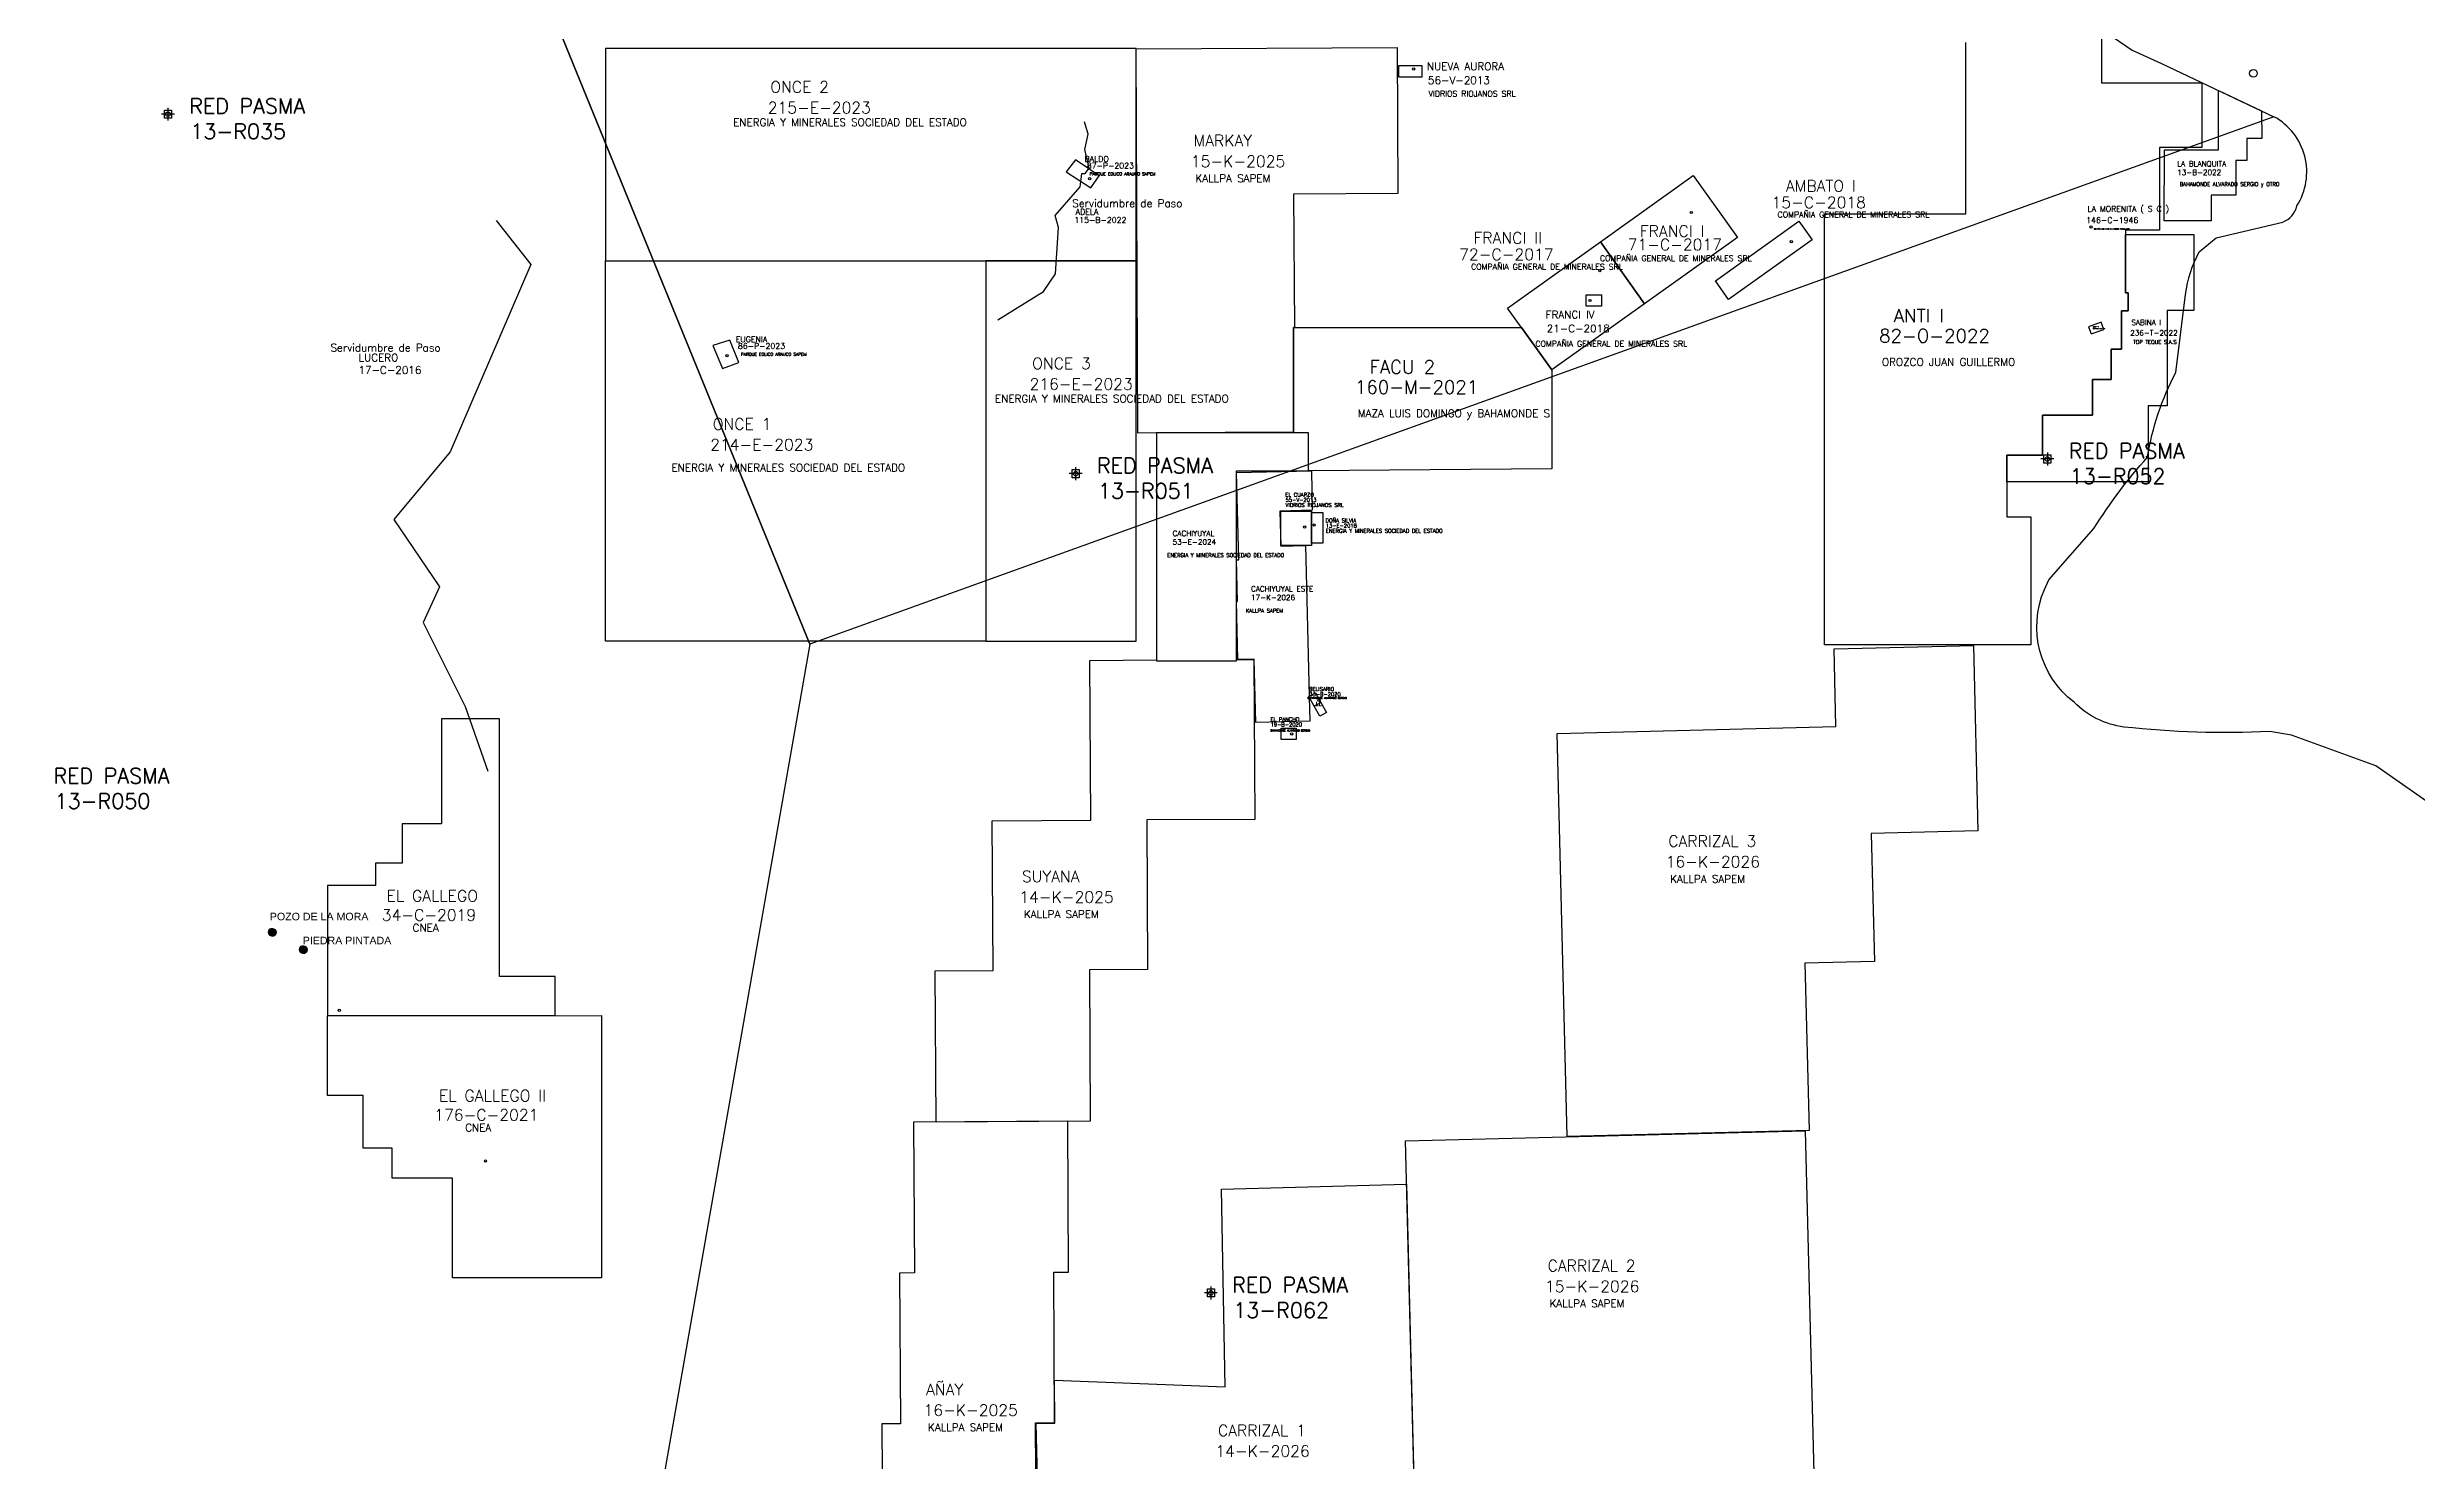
# Model space of a CAD drawing. Header units: metres. Extents: x -4406421 to 6012633, y 6449185 to 13337258.
# Drawn here: x 3408246 to 3470564, y 6787260 to 6824422 of the extents above; entities that cross this region are included whole.
import ezdxf

# ---------------------------------------------------------------- set-up
doc = ezdxf.new("R2010")
doc.units = ezdxf.units.M
doc.header["$LTSCALE"] = 20
doc.header["$MEASUREMENT"] = 0
for name, color, linetype in [('BLOQUE-PASMA', 40, 'CONTINUOUS'), ('CAMINOS', 7, 'CONTINUOUS'), ('CANTERAS', 6, 'CONTINUOUS'), ('CATEOS', 7, 'CONTINUOUS'), ('LIMDEP', 9, 'CONTINUOUS'), ('MANIFEST', 1, 'CONTINUOUS'), ('MANIFEST-TEMP', 3, 'CONTINUOUS'), ('MINAPASMA', 40, 'CONTINUOUS'), ('MINAS', 76, 'CONTINUOUS'), ('P.A.S.M.A puntos', 241, 'CONTINUOUS'), ('PASMA NOMBRE', 40, 'CONTINUOUS'), ('SERVIDUMBRE', 44, 'CONTINUOUS'), ('ZONAS', 5, 'CONTINUOUS')]:
    doc.layers.add(name, color=color, linetype=linetype)
doc.layers.add('TITULARES', color=7, linetype='CONTINUOUS', true_color=0x04fbc6)
doc.styles.add('ROMANS', font='romans.shx', dxfattribs={"oblique": 1.17516e-08, "height": 3})
pattern_1 = [(45, (0, 0), (-0.0883883476483, 0.0883883476483), [])]

msp = doc.modelspace()

# ---------------------------------------------------------------- hatches: boundary and pattern name
at = {"layer": 'ZONAS', "ltscale": 100}
h = msp.add_hatch(dxfattribs=at)
h.set_pattern_fill('ANSI31', color=256, style=0)
h.set_pattern_definition(pattern_1)
h.paths.add_polyline_path([(3414260, 6801152, 1), (3414060, 6801152, 1)])
h = msp.add_hatch(dxfattribs=at)
h.set_pattern_fill('ANSI31', color=256, style=0)
h.set_pattern_definition(pattern_1)
h.paths.add_polyline_path([(3415076, 6800696, 1), (3414876, 6800696, 1)])

# ---------------------------------------------------------------- linework, layer by layer
at = {"layer": 'CAMINOS', "linetype": 'Continuous'}
msp.add_circle((3466270, 6823740), 100, dxfattribs=at)
at = {"layer": 'CANTERAS', "ltscale": 100}
for points in [[(3435290, 6821467), (3435040, 6821150), (3435689, 6820726), (3435907, 6821043)], [(3425753, 6816580), (3426006, 6815974), (3426437, 6816136), (3426195, 6816726)]]:
    msp.add_lwpolyline(points, close=True, dxfattribs=at)
for centre in [(3435661, 6820973), (3426124, 6816319)]:
    msp.add_circle(centre, 30, dxfattribs=at)
at = {"layer": 'CATEOS', "color": 0, "ltscale": 100}
for points in [[(3436887, 6824385), (3443749, 6824421), (3443767, 6820577), (3441027, 6820563), (3441045, 6817057), (3441027, 6817057), (3441027, 6814302), (3437420, 6814290), (3437420, 6814283), (3436930, 6814281)], [(3462904, 6819500), (3464700, 6819500), (3464700, 6817500), (3464000, 6817500), (3464000, 6815000), (3463500, 6815000), (3463500, 6813000), (3459790, 6813000), (3459790, 6813695), (3460720, 6813695), (3460720, 6814749), (3462037, 6814749), (3462037, 6815689), (3462527, 6815689), (3462527, 6816489), (3462798, 6816489), (3462798, 6817491), (3462973, 6817491), (3462973, 6817969), (3462904, 6817969)], [(3436887, 6818807), (3432927, 6818807), (3432927, 6808807), (3436887, 6808807)], [(3439524, 6813243), (3441492, 6813290), (3441518, 6812251), (3440666, 6812229), (3440689, 6811304), (3441337, 6811320), (3441437, 6807359), (3441428, 6807354), (3441438, 6807337), (3441453, 6806708), (3440035, 6806672), (3439992, 6808336), (3439559, 6808325), (3439521, 6809851), (3439549, 6809851), (3439521, 6810943), (3439582, 6810944)], [(3435670, 6808304), (3437420, 6808313), (3437420, 6808290), (3439520, 6808290), (3439520, 6808324), (3439982, 6808327), (3440003, 6804121), (3437163, 6804106), (3437184, 6800173), (3435656, 6800165), (3435678, 6796185), (3431622, 6796162), (3431598, 6800141), (3433124, 6800150), (3433101, 6804084), (3435694, 6804098)]]:
    msp.add_lwpolyline(points, close=True, dxfattribs=at)
msp.add_lwpolyline([(3462279, 6824903), (3462279, 6823492), (3464916, 6823492), (3464916, 6821791), (3463802, 6821791), (3463802, 6819615), (3462904, 6819615), (3462904, 6817969), (3462973, 6817969), (3462973, 6817491), (3462798, 6817491), (3462798, 6816489), (3462527, 6816489), (3462527, 6815689), (3462037, 6815689), (3462037, 6814749), (3460720, 6814749), (3460720, 6813695), (3459790, 6813695), (3459790, 6812082), (3460421, 6812082), (3460421, 6808714), (3454988, 6808714), (3454988, 6820045), (3458704, 6820045), (3458704, 6824547)], dxfattribs=at)
at = {"layer": 'CATEOS', "ltscale": 100}
for points in [[(3422927, 6818807), (3436887, 6818807), (3436887, 6824393), (3422927, 6824393)], [(3466484, 6822751), (3466489, 6822030), (3466100, 6822030), (3466100, 6821444), (3465806, 6821444), (3465806, 6820533), (3465159, 6820533), (3465161, 6819860), (3463925, 6819865), (3463929, 6821727), (3465349, 6821732), (3465355, 6823286)], [(3422927, 6818807), (3432927, 6818807), (3432927, 6808807), (3422927, 6808807)], [(3441027, 6817057), (3447016, 6817057), (3447814, 6815939), (3447814, 6813338), (3441420, 6813290), (3441420, 6814290), (3441027, 6814290)], [(3459027, 6803824), (3456216, 6803753), (3456301, 6800384), (3454472, 6800337), (3454584, 6795942), (3448222, 6795780), (3447954, 6806381), (3455287, 6806566), (3455241, 6808610), (3458909, 6808697)], [(3429640, 6780304), (3433695, 6780328), (3433672, 6784275), (3434263, 6784279), (3434241, 6788249), (3434739, 6788252), (3434717, 6792216), (3435106, 6792218), (3435083, 6796182), (3431032, 6796158), (3431055, 6792194), (3430662, 6792192), (3430686, 6788228), (3430194, 6788225), (3430218, 6784255), (3429609, 6784251)], [(3443965, 6795668), (3454477, 6795934), (3454715, 6786583), (3444335, 6786318), (3444333, 6786327), (3444233, 6786327), (3444236, 6786316), (3444203, 6786315)], [(3434251, 6788234), (3434748, 6788248), (3434734, 6789375), (3439223, 6789204), (3439126, 6794396), (3443994, 6794527), (3444273, 6783191), (3439223, 6783060), (3439284, 6780705), (3435560, 6780607), (3435556, 6780727), (3434871, 6780710), (3434861, 6781091), (3434432, 6781080)]]:
    msp.add_lwpolyline(points, close=True, dxfattribs=at)
at = {"layer": 'CATEOS', "linetype": 'Continuous'}
msp.add_lwpolyline([(3439520, 6813290), (3441420, 6813290), (3441420, 6814290), (3437420, 6814290), (3437420, 6808290), (3439520, 6808290)], close=True, dxfattribs=at)
at = {"layer": 'LIMDEP', "linetype": 'Continuous'}
for points in [[(3418179, 6833533), (3428297, 6808727), (3424468, 6786901, -0.061242), (3422987, 6785516, 0.126498), (3422118, 6784402), (3421215, 6781215), (3420851, 6780348), (3420539, 6778960, -0.033187), (3419016, 6775491, -0.145941), (3416155, 6772887), (3415252, 6774067), (3414899, 6774375), (3411301, 6776664), (3410165, 6777509, -0.051918), (3408396, 6779723, -0.085076), (3407677, 6781967), (3407611, 6782909), (3406209, 6791178), (3398192, 6795333), (3388528, 6808878), (3395572, 6823299), (3395897, 6830618)], [(3471182, 6804347), (3469492, 6805529), (3467275, 6806332), (3466700, 6806430, -0.038728), (3462865, 6806551, -0.16763), (3461556, 6807201, -0.342584), (3460775, 6810169), (3460891, 6810424), (3462077, 6811769, -0.044136), (3463487, 6813646, -0.082929), (3464232, 6815876), (3464489, 6817928, -0.095607), (3464847, 6819048), (3465295, 6819415), (3467042, 6819830, 0.261324), (3467412, 6820253, 0.436535), (3466809, 6822600), (3428297, 6808727), (3424468, 6786901, -0.061242)]]:
    msp.add_lwpolyline(points, format="xyb", dxfattribs=at)
msp.add_lwpolyline([(3460193, 6826337), (3463082, 6824351), (3463855, 6823999), (3466809, 6822600), (3428297, 6808727), (3418179, 6833533)], dxfattribs=at)
at = {"layer": 'MANIFEST', "ltscale": 100}
for points in [[(3444396, 6823943), (3444396, 6823643), (3443796, 6823643), (3443796, 6823943)], [(3449094, 6819310), (3451536, 6821053), (3452698, 6819425), (3450256, 6817682)], [(3452119, 6818284), (3454316, 6819852), (3454665, 6819364), (3452467, 6817795)], [(3446652, 6817567), (3449094, 6819310), (3450256, 6817682), (3447814, 6815939)], [(3448724, 6817917), (3449124, 6817917), (3449124, 6817617), (3448724, 6817617)], [(3421600, 6798963), (3421600, 6799991), (3420138, 6799991), (3420138, 6806764), (3418610, 6806764), (3418610, 6804001), (3417581, 6804001), (3417581, 6802972), (3416876, 6802972), (3416876, 6802385), (3415612, 6802385), (3415612, 6798963)], [(3440695, 6806522), (3441097, 6806522), (3441097, 6806222), (3440697, 6806222)], [(3415612, 6798960), (3422820, 6798963), (3422820, 6792067), (3418904, 6792067), (3418904, 6794683), (3417316, 6794683), (3417316, 6795477), (3416552, 6795477), (3416552, 6796858), (3415612, 6796858)]]:
    msp.add_lwpolyline(points, close=True, dxfattribs=at)
at = {"layer": 'MANIFEST', "color": 1, "ltscale": 100}
for points in [[(3440692, 6812224), (3441492, 6812224), (3441492, 6811324), (3440692, 6811324)], [(3441492, 6811388), (3441492, 6812188), (3441792, 6812188), (3441792, 6811388)]]:
    msp.add_lwpolyline(points, close=True, dxfattribs=at)
at = {"layer": 'MANIFEST', "ltscale": 100}
for centre in [(3444185, 6823852), (3451485, 6820081), (3454114, 6819310), (3449080, 6818552), (3448824, 6817767), (3440978, 6806369), (3415925, 6799103), (3419770, 6795140)]:
    msp.add_circle(centre, 30, dxfattribs=at)
at = {"layer": 'MANIFEST', "color": 1, "ltscale": 100}
msp.add_circle((3441320, 6811807), 30, dxfattribs=at)
at = {"layer": 'MANIFEST-TEMP', "color": 1, "ltscale": 100}
msp.add_circle((3441566, 6811865), 30, dxfattribs=at)
at = {"layer": 'MINAPASMA', "linetype": 'Continuous'}
msp.add_lwpolyline([(3462005, 6816886), (3462339, 6817008), (3462270, 6817196), (3461936, 6817074)], close=True, dxfattribs=at)
at = {"layer": 'MINAS', "ltscale": 100}
for points in [[(3441742, 6807199), (3441569, 6807102), (3441428, 6807354), (3441601, 6807451)], [(3441742, 6807199), (3441890, 6806935), (3441717, 6806838), (3441569, 6807102)]]:
    msp.add_lwpolyline(points, close=True, dxfattribs=at)
for centre in [(3462000, 6819700), (3441690, 6807255)]:
    msp.add_circle(centre, 30, dxfattribs=at)
at = {"layer": 'P.A.S.M.A puntos', "ltscale": 100}
for p, q in [((3411586, 6822667), (3411248, 6822667)), ((3411586, 6822667), (3411248, 6822667)), ((3411417, 6822835), (3411417, 6822498)), ((3411417, 6822835), (3411417, 6822498)), ((3435461, 6813213), (3435124, 6813213)), ((3435461, 6813213), (3435124, 6813213)), ((3435293, 6813382), (3435293, 6813044)), ((3435293, 6813382), (3435293, 6813044)), ((3461021, 6813599), (3460684, 6813599)), ((3461021, 6813599), (3460684, 6813599)), ((3460852, 6813768), (3460852, 6813431)), ((3460852, 6813768), (3460852, 6813431)), ((3439018, 6791668), (3438681, 6791668)), ((3439018, 6791668), (3438681, 6791668)), ((3438849, 6791836), (3438849, 6791499)), ((3438849, 6791836), (3438849, 6791499))]:
    msp.add_line(p, q, dxfattribs=at)
for points in [[(3411324, 6822773), (3411510, 6822773), (3411510, 6822561), (3411324, 6822561)], [(3411324, 6822773), (3411510, 6822773), (3411510, 6822561), (3411324, 6822561)], [(3435200, 6813319), (3435385, 6813319), (3435385, 6813107), (3435200, 6813107)], [(3435200, 6813319), (3435385, 6813319), (3435385, 6813107), (3435200, 6813107)], [(3460760, 6813705), (3460945, 6813705), (3460945, 6813493), (3460760, 6813493)], [(3460760, 6813705), (3460945, 6813705), (3460945, 6813493), (3460760, 6813493)], [(3438757, 6791774), (3438942, 6791774), (3438942, 6791562), (3438757, 6791562)], [(3438757, 6791774), (3438942, 6791774), (3438942, 6791562), (3438757, 6791562)]]:
    msp.add_lwpolyline(points, close=True, dxfattribs=at)
for centre in [(3411417, 6822667), (3411417, 6822667), (3435293, 6813213), (3435293, 6813213), (3460852, 6813599), (3460852, 6813599), (3438849, 6791668), (3438849, 6791668)]:
    msp.add_circle(centre, 60, dxfattribs=at)
at = {"layer": 'SERVIDUMBRE', "ltscale": 100}
for points in [[(3433249, 6817262), (3434446, 6818002), (3434762, 6818469), (3434841, 6819690), (3434750, 6820006), (3435415, 6820753), (3435455, 6821105), (3435541, 6821109), (3435644, 6821246), (3435532, 6821739), (3435618, 6822142), (3435524, 6822461)], [(3420048, 6819870), (3420963, 6818709), (3418842, 6813790), (3417359, 6812007), (3418561, 6810237), (3418132, 6809298), (3419235, 6807093), (3419832, 6805392)]]:
    msp.add_lwpolyline(points, dxfattribs=at)
at = {"layer": 'ZONAS', "ltscale": 100}
for centre in [(3414160, 6801152), (3414976, 6800696)]:
    msp.add_circle(centre, 100, dxfattribs=at)

# ---------------------------------------------------------------- texts
at = {"layer": 'BLOQUE-PASMA', "ltscale": 100}
msp.add_attdef('154-E-1943', (3462015, 6816999), 'ENERGIA Y MINERALES SOCIEDAD DEL ESTADO', height=30, dxfattribs=at)
at = {"layer": 'CANTERAS', "linetype": 'Continuous', "style": 'ROMANS', "oblique": 0}
for s, height, p in [('BALDO', 150, (3435527, 6821413)), ('87-P-2023', 150, (3435585, 6821237)), ('PARQUE EOLICO ARAUCO SAPEM', 80, (3435664, 6821056)), ('EUGENIA', 150, (3426351, 6816671)), ('86-P-2023', 150, (3426409, 6816495)), ('PARQUE EOLICO ARAUCO SAPEM', 80, (3426488, 6816314))]:
    msp.add_text(s, height=height, dxfattribs=at).set_placement(p)
at = {"layer": 'CATEOS', "linetype": 'Continuous', "style": 'ROMANS', "oblique": 0}
for s, height, p in [('ONCE 2', 300, (3427261, 6823232)), ('215-E-2023', 300, (3427194, 6822688)), ('MARKAY', 300, (3438392, 6821821)), ('15-K-2025', 300, (3438325, 6821277)), ('216-E-2023', 300, (3434081, 6815419)), ('ONCE 3', 300, (3434149, 6815962)), ('FACU 2', 350, (3443022, 6815844)), ('160-M-2021', 350, (3442640, 6815316)), ('ONCE 1', 300, (3425748, 6814368)), ('214-E-2023', 300, (3425681, 6813824)), ('CARRIZAL 3', 300, (3450880, 6803400)), ('SUYANA', 300, (3433879, 6802472)), ('16-K-2026', 300, (3450812, 6802857)), ('14-K-2025', 300, (3433812, 6801929)), ('CARRIZAL 2', 300, (3447706, 6792235)), ('15-K-2026', 300, (3447638, 6791691)), ('AÑAY', 300, (3431358, 6788979)), ('16-K-2025', 300, (3431291, 6788436)), ('14-K-2026', 300, (3438968, 6787359)), ('CARRIZAL 1', 300, (3439035, 6787903))]:
    msp.add_text(s, height=height, dxfattribs=at).set_placement(p)
at = {"layer": 'CATEOS', "color": 0, "style": 'ROMANS'}
for s, p in [('LA BLANQUITA', (3464266, 6821292)), ('13-B-2022', (3464266, 6821065)), ('236-T-2022', (3463031, 6816845)), ('SABINA I', (3463061, 6817122))]:
    msp.add_text(s, height=140, dxfattribs=at).set_placement(p)
at = {"layer": 'CATEOS', "color": 0, "linetype": 'Continuous', "style": 'ROMANS', "oblique": 0}
for s, p in [('82-O-2022', (3456428, 6816665)), ('ANTI I', (3456810, 6817193))]:
    msp.add_text(s, height=350, dxfattribs=at).set_placement(p)
at = {"layer": 'CATEOS', "style": 'ROMANS'}
for s, p in [('CACHIYUYAL', (3437842, 6811573)), ('53-E-2024', (3437842, 6811346)), ('CACHIYUYAL ESTE', (3439906, 6810113)), ('17-K-2026', (3439906, 6809886))]:
    msp.add_text(s, height=140, dxfattribs=at).set_placement(p)
at = {"layer": 'MANIFEST', "linetype": 'Continuous', "style": 'ROMANS', "oblique": 0}
for s, height, p in [('NUEVA AURORA', 200, (3444531, 6823823)), ('56-V-2013', 200, (3444560, 6823458)), ('AMBATO I', 300, (3453974, 6820629)), ('15-C-2018', 300, (3453597, 6820194)), ('FRANCI II', 300, (3445758, 6819262)), ('FRANCI I', 300, (3450133, 6819441)), ('72-C-2017', 300, (3445381, 6818828)), ('71-C-2017', 300, (3449812, 6819088)), ('FRANCI IV', 200, (3447655, 6817296)), ('21-C-2018', 200, (3447684, 6816931)), ('EL CUARZO', 100, (3440807, 6812609)), ('55-V-2013', 100, (3440813, 6812473)), ('DOÑA SILVIA', 100, (3441865, 6811931)), ('13-E-2018', 100, (3441871, 6811795)), ('EL PANCHO', 100, (3440414, 6806703)), ('19-B-2020', 100, (3440420, 6806567)), ('EL GALLEGO', 300, (3417168, 6801961)), ('34-C-2019', 300, (3417042, 6801456)), ('EL GALLEGO II', 300, (3418548, 6796706)), ('176-C-2021', 300, (3418423, 6796201))]:
    msp.add_text(s, height=height, dxfattribs=at).set_placement(p)
at = {"layer": 'MANIFEST', "color": 160, "linetype": 'Continuous', "style": 'ROMANS', "oblique": 0}
msp.add_text('VIDRIOS RIOJANOS SRL', height=150, dxfattribs=at).set_placement((3444574, 6823128))
at = {"layer": 'MINAS', "linetype": 'Continuous', "style": 'ROMANS', "oblique": 0}
for s, height, p in [('LA MORENITA ( S C )', 150, (3461904, 6820101)), ('146-C-1946', 150, (3461875, 6819804)), ('BELISARIO', 100, (3441432, 6807499)), ('33-B-2020', 100, (3441438, 6807363)), ('LL', 100, (3441614, 6807111))]:
    msp.add_text(s, height=height, dxfattribs=at).set_placement(p)
at = {"layer": 'P.A.S.M.A puntos', "linetype": 'Continuous', "style": 'ROMANS', "oblique": 0}
for s, p in [('RED PASMA', (3411979, 6822680)), ('RED PASMA', (3411979, 6822680)), ('13-R035', (3412005, 6822014)), ('13-R035', (3412005, 6822014)), ('RED PASMA', (3461414, 6813613)), ('RED PASMA', (3461414, 6813613)), ('RED PASMA', (3435854, 6813227)), ('RED PASMA', (3435854, 6813227)), ('13-R052', (3461440, 6812946)), ('13-R052', (3461440, 6812946)), ('13-R051', (3435880, 6812560)), ('13-R051', (3435880, 6812560)), ('RED PASMA', (3408408, 6805068)), ('RED PASMA', (3408408, 6805068)), ('13-R050', (3408435, 6804402)), ('13-R050', (3408435, 6804402)), ('RED PASMA', (3439411, 6791681)), ('RED PASMA', (3439411, 6791681)), ('13-R062', (3439437, 6791015)), ('13-R062', (3439437, 6791015))]:
    msp.add_text(s, height=400, dxfattribs=at).set_placement(p)
at = {"layer": 'PASMA NOMBRE', "color": 160, "linetype": 'Continuous', "style": 'ROMANS'}
for s, p in [('154-E-1943', (3462050, 6817040)), ('ENERGIA Y MINERALES SOCIEDAD DEL ESTADO', (3462054, 6817018)), ('LOS TRES HERMANOS', (3462059, 6817070))]:
    msp.add_text(s, height=10, dxfattribs=at).set_placement(p)
at = {"layer": 'SERVIDUMBRE', "linetype": 'Continuous', "style": 'ROMANS', "oblique": 0}
for s, height, p in [(' Servidumbre de Paso', 200, (3435066, 6820224)), ('ADELA', 150, (3435295, 6820023)), ('115-B-2022', 150, (3435258, 6819810)), (' Servidumbre de Paso', 200, (3415555, 6816427)), ('LUCERO', 200, (3416430, 6816165)), ('17-C-2016', 200, (3416430, 6815838))]:
    msp.add_text(s, height=height, dxfattribs=at).set_placement(p)
at = {"layer": 'TITULARES', "color": 160, "linetype": 'Continuous', "style": 'ROMANS'}
for s, p in [('ENERGIA Y MINERALES SOCIEDAD DEL ESTADO', (3426284, 6822354)), ('KALLPA SAPEM', (3438443, 6820878)), ('OROZCO JUAN GUILLERMO', (3456501, 6816048)), ('ENERGIA Y MINERALES SOCIEDAD DEL ESTADO', (3433172, 6815084)), ('MAZA LUIS DOMINGO y BAHAMONDE S', (3442714, 6814699)), ('ENERGIA Y MINERALES SOCIEDAD DEL ESTADO', (3424662, 6813270)), ('KALLPA SAPEM', (3450930, 6802457)), ('CNEA', (3417854, 6801171)), ('KALLPA SAPEM', (3433930, 6801529)), ('CNEA', (3419235, 6795916)), ('KALLPA SAPEM', (3447756, 6791292)), ('KALLPA SAPEM', (3431409, 6788036))]:
    msp.add_text(s, height=200, dxfattribs=at).set_placement(p)
at = {"layer": 'TITULARES', "color": 160, "linetype": 'Continuous', "style": 'ROMANS', "oblique": 0}
for s, height, p in [('BAHAMONDE ALVARADO SERGIO y OTRO', 100, (3464333, 6820776)), ('COMPAÑIA DE MINAS S.A MOGOTE RIO BLANCO', 30, (3462075, 6819633)), ('ENERGIA Y MINERALES SOCIEDAD DEL ESTADO', 100, (3437704, 6811019)), ('KALLPA SAPEM', 100, (3439767, 6809559))]:
    msp.add_text(s, height=height, dxfattribs=at).set_placement(p)
at = {"layer": 'TITULARES', "color": 5, "linetype": 'Continuous', "style": 'ROMANS', "oblique": 0}
for s, height, p in [('COMPAÑIA GENERAL DE MINERALES SRL', 150, (3453756, 6819952)), ('COMPAÑIA GENERAL DE MINERALES SRL', 150, (3449083, 6818802)), ('COMPAÑIA GENERAL DE MINERALES SRL', 150, (3445695, 6818578)), ('COMPAÑIA GENERAL DE MINERALES SRL', 150, (3447387, 6816554)), ('TOP TEQUE S.A.S', 100, (3463109, 6816625)), ('VIDRIOS RIOJANOS SRL', 100, (3440813, 6812337)), ('ENERGIA Y MINERALES SOCIEDAD DEL ESTADO', 100, (3441871, 6811658)), ('BAHAMONDE ALVARADO SERGIO ', 50, (3441389, 6807288)), ('BAHAMONDE ALVARADO SERGIO ', 50, (3440420, 6806431))]:
    msp.add_text(s, height=height, dxfattribs=at).set_placement(p)
at = {"layer": 'ZONAS', "ltscale": 100, "char_height": 200, "width": 3906, "attachment_point": 1, "style": 'ROMANS'}
for s, insert in [('{\\fArial|b0|i0|c0|p34;POZO DE LA MORA}', (3414098, 6801667)), ('{\\fArial|b0|i0|c0|p34;PIEDRA PINTADA}', (3414964, 6801037))]:
    msp.add_mtext(s, dxfattribs=dict(at, insert=insert))

doc.saveas('drawing.dxf')
